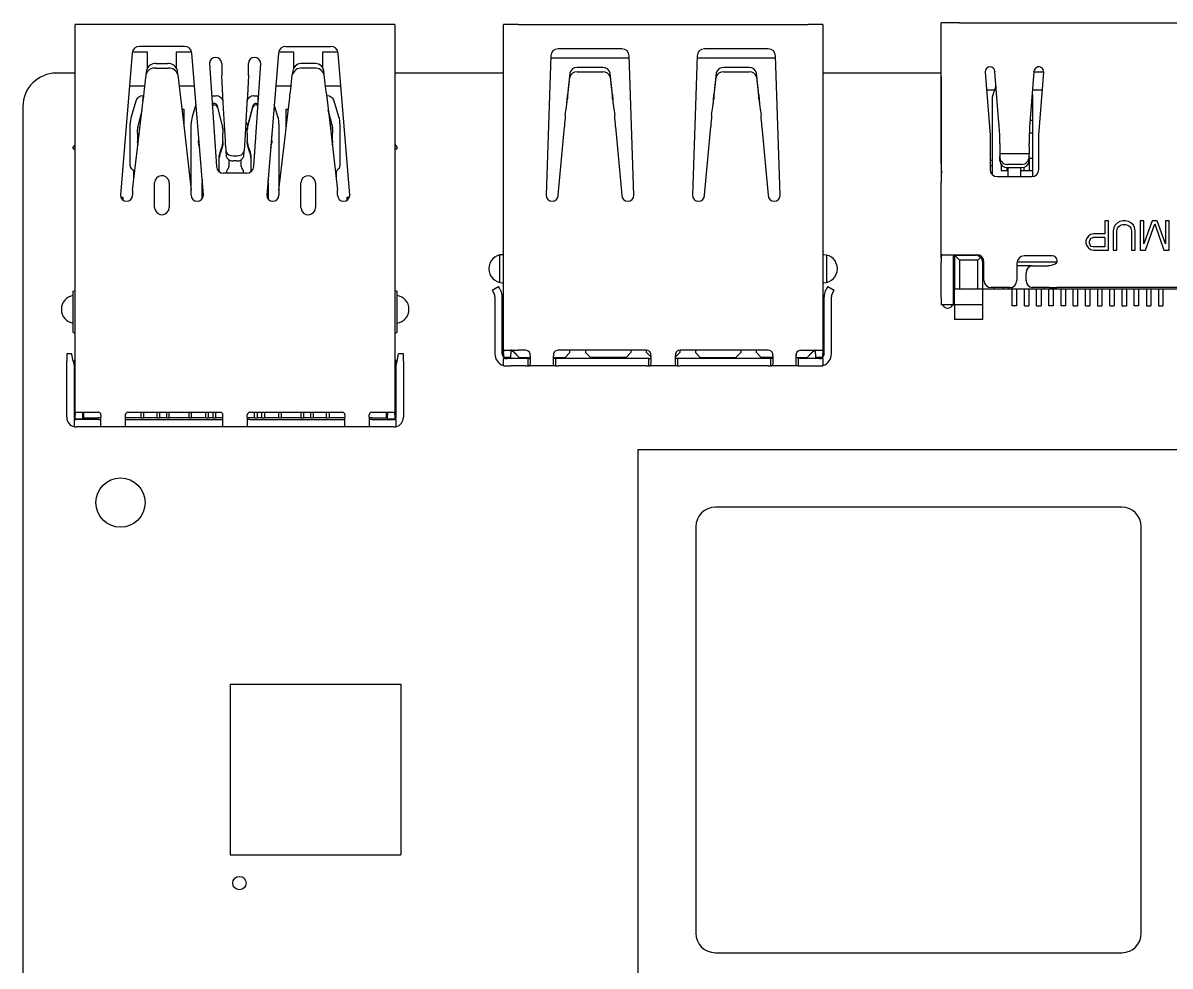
# Model space of a CAD drawing. Header units: millimetres. Extents: x 2 to 1109, y 2 to 430.
# Drawn here: x 238.48 to 285.51, y 327.46 to 366.11 of the extents above; entities that cross this region are included whole.
import ezdxf

# ---------------------------------------------------------------- set-up
doc = ezdxf.new("R2010")
doc.units = ezdxf.units.MM
doc.header["$LTSCALE"] = 0.5
doc.layers.add('几何体', color=7, linetype='Continuous')

msp = doc.modelspace()

# ---------------------------------------------------------------- linework, layer by layer
at = {"layer": '几何体'}
for p, q in [((240.631, 350.053), (240.631, 366.053)), ((241.131, 366.053), (240.631, 366.053)), ((253.231, 366.053), (241.131, 366.053)), ((253.731, 366.053), (253.231, 366.053)), ((253.731, 366.053), (253.731, 350.053)), ((258.18, 352.553), (258.18, 366.053)), ((258.78, 366.053), (258.18, 366.053)), ((258.78, 366.053), (270.68, 366.053)), ((271.28, 366.053), (270.68, 366.053)), ((271.28, 366.053), (271.28, 352.553)), ((276.13, 363.913), (276.13, 366.113)), ((276.88, 366.113), (276.13, 366.113)), ((276.88, 366.113), (290.38, 366.113)), ((245.105, 365.153), (243.258, 365.153)), ((249.258, 365.153), (251.105, 365.153)), ((263.04, 365.053), (260.42, 365.053)), ((269.04, 365.053), (266.42, 365.053)), ((242.959, 364.877), (242.481, 359.053)), ((242.966, 364.923), (243.581, 364.923)), ((243.581, 364.923), (243.581, 364.256)), ((244.781, 364.923), (245.397, 364.923)), ((244.781, 364.262), (244.781, 364.923)), ((245.881, 359.053), (245.404, 364.877)), ((248.959, 364.877), (248.481, 359.053)), ((248.966, 364.923), (249.581, 364.923)), ((249.581, 364.923), (249.581, 364.262)), ((250.781, 364.923), (251.397, 364.923)), ((250.781, 364.265), (250.781, 364.923)), ((251.881, 359.053), (251.404, 364.877)), ((260.12, 364.763), (259.93, 359.053)), ((260.118, 364.687), (263.342, 364.687)), ((263.53, 359.053), (263.34, 364.763)), ((266.12, 364.763), (265.93, 359.053)), ((266.118, 364.687), (269.342, 364.687)), ((269.53, 359.053), (269.34, 364.763)), ((240.631, 364.058), (239.855, 364.058)), ((243.549, 364.171), (243.527, 363.981)), ((243.926, 364.263), (244.436, 364.263)), ((243.948, 364.453), (244.414, 364.453)), ((244.836, 363.981), (244.814, 364.171)), ((246.131, 364.453), (246.413, 360.233)), ((246.631, 364.453), (246.631, 363.953)), ((247.731, 363.953), (247.731, 364.453)), ((247.95, 360.233), (248.231, 364.453)), ((249.549, 364.171), (249.527, 363.981)), ((250.436, 364.263), (249.926, 364.263)), ((250.414, 364.453), (249.948, 364.453)), ((250.836, 363.981), (250.814, 364.171)), ((258.18, 364.058), (253.731, 364.058)), ((260.905, 364.058), (260.808, 363.168)), ((262.256, 364.283), (261.204, 364.283)), ((261.204, 364.113), (262.256, 364.113)), ((262.652, 363.168), (262.554, 364.058)), ((266.905, 364.058), (266.808, 363.168)), ((268.256, 364.283), (267.204, 364.283)), ((267.204, 364.113), (268.256, 364.113)), ((268.652, 363.168), (268.554, 364.058)), ((276.13, 364.058), (271.28, 364.058)), ((277.931, 364.098), (278.13, 361.513)), ((278.33, 364.127), (278.331, 364.113)), ((278.493, 362.013), (278.331, 364.113)), ((279.93, 364.113), (279.768, 362.013)), ((279.93, 364.113), (279.931, 364.128)), ((279.935, 364.113), (280.328, 364.113)), ((280.13, 361.513), (280.33, 364.098)), ((243.474, 363.523), (242.848, 363.523)), ((243.527, 363.981), (243.446, 363.279)), ((244.836, 363.981), (244.917, 363.279)), ((245.515, 363.523), (244.889, 363.523)), ((246.679, 363.123), (246.631, 363.953)), ((247.731, 363.953), (247.684, 363.123)), ((249.474, 363.523), (248.848, 363.523)), ((249.446, 363.279), (249.527, 363.981)), ((250.917, 363.279), (250.836, 363.981)), ((251.515, 363.523), (250.889, 363.523)), ((260.808, 362.998), (260.905, 363.888)), ((262.554, 363.888), (262.652, 362.998)), ((266.808, 362.998), (266.905, 363.888)), ((268.554, 363.888), (268.652, 362.998)), ((276.13, 361.788), (276.13, 363.913)), ((276.13, 363.913), (276.13, 363.765)), ((276.13, 363.765), (276.13, 362.463)), ((278.239, 363.137), (278.376, 363.53)), ((243.301, 362.028), (243.42, 363.058)), ((243.404, 362.915), (243.431, 363.153)), ((243.404, 363.123), (243.428, 363.123)), ((243.431, 363.153), (243.42, 363.058)), ((244.917, 363.279), (244.931, 363.153)), ((244.931, 363.153), (244.942, 363.058)), ((244.942, 363.058), (245.061, 362.028)), ((246.22, 363.123), (246.408, 363.123)), ((246.696, 362.825), (246.679, 363.123)), ((247.684, 363.123), (247.667, 362.825)), ((247.954, 363.123), (248.143, 363.123)), ((248.131, 362.953), (248.131, 363.123)), ((249.301, 362.028), (249.42, 363.058)), ((249.42, 363.058), (249.431, 363.153)), ((249.431, 363.153), (249.446, 363.279)), ((250.917, 363.279), (250.931, 363.153)), ((250.931, 363.153), (250.942, 363.058)), ((250.935, 363.123), (250.958, 363.123)), ((250.937, 363.103), (250.959, 362.915)), ((250.942, 363.058), (251.061, 362.028)), ((260.808, 363.168), (260.808, 362.998)), ((262.652, 362.998), (262.652, 363.168)), ((266.808, 363.168), (266.808, 362.998)), ((268.652, 362.998), (268.652, 363.168)), ((277.987, 363.373), (278.321, 363.373)), ((278.23, 363.113), (278.239, 363.137)), ((278.23, 363.113), (278.23, 363.088)), ((278.23, 359.89), (278.23, 363.088)), ((279.88, 359.824), (279.88, 363.163)), ((279.93, 363.374), (280.274, 363.374)), ((238.484, 362.686), (238.484, 303.213)), ((243.117, 362.909), (242.923, 362.263)), ((245.576, 362.773), (245.423, 362.263)), ((246.309, 362.813), (246.241, 362.813)), ((246.244, 362.754), (246.309, 362.754)), ((246.671, 361.889), (246.456, 362.717)), ((246.456, 362.658), (246.671, 361.829)), ((246.783, 361.296), (246.696, 362.825)), ((247.667, 362.825), (247.579, 361.296)), ((247.906, 362.717), (247.692, 361.889)), ((247.692, 361.829), (247.906, 362.658)), ((248.053, 362.813), (248.122, 362.813)), ((248.053, 362.754), (248.118, 362.754)), ((248.939, 362.263), (248.786, 362.773)), ((251.439, 362.263), (251.245, 362.909)), ((260.717, 362.354), (260.753, 362.581)), ((260.787, 362.828), (260.787, 362.828)), ((262.673, 362.828), (262.673, 362.828)), ((262.707, 362.581), (262.743, 362.354)), ((266.717, 362.354), (266.753, 362.581)), ((266.787, 362.828), (266.787, 362.828)), ((268.673, 362.828), (268.673, 362.828)), ((268.707, 362.581), (268.743, 362.354)), ((243.361, 362.541), (243.192, 361.889)), ((243.192, 361.829), (243.348, 362.433)), ((244.998, 362.573), (245.081, 362.573)), ((245.081, 362.573), (245.081, 361.858)), ((249.281, 362.573), (249.364, 362.573)), ((249.281, 361.858), (249.281, 362.573)), ((251.171, 361.889), (251.002, 362.541)), ((251.014, 362.433), (251.171, 361.829)), ((276.13, 362.463), (276.13, 359.862)), ((279.88, 362.113), (279.775, 362.113)), ((242.881, 360.253), (242.881, 361.976)), ((243.181, 361.807), (243.181, 361.747)), ((243.181, 361.601), (243.181, 361.747)), ((245.381, 359.253), (245.381, 361.976)), ((246.681, 361.807), (246.681, 361.747)), ((246.681, 361.747), (246.681, 361.601)), ((247.618, 361.972), (247.705, 361.94)), ((247.718, 361.989), (247.621, 362.024)), ((247.681, 361.747), (247.681, 361.807)), ((247.681, 361.601), (247.681, 361.747)), ((248.981, 361.976), (248.981, 359.253)), ((251.181, 361.747), (251.181, 361.807)), ((251.181, 361.747), (251.181, 361.601)), ((251.481, 361.976), (251.481, 360.253)), ((260.43, 359.053), (260.682, 361.86)), ((262.778, 361.86), (263.03, 359.053)), ((266.43, 359.053), (266.682, 361.86)), ((268.778, 361.86), (269.03, 359.053)), ((278.493, 362.013), (278.493, 362.013)), ((278.499, 361.931), (278.499, 361.93)), ((278.53, 361.529), (278.518, 361.686)), ((279.743, 361.686), (279.73, 361.529)), ((279.768, 362.013), (279.768, 362.013)), ((242.981, 359.253), (243.247, 361.553)), ((243.181, 361.601), (243.181, 361.275)), ((243.181, 361.275), (243.181, 361.246)), ((243.181, 361.197), (243.181, 361.246)), ((245.116, 361.553), (245.381, 359.253)), ((245.681, 361.493), (245.681, 361.275)), ((245.681, 361.246), (245.681, 361.275)), ((245.681, 361.197), (245.681, 361.246)), ((246.681, 361.275), (246.681, 361.601)), ((246.681, 361.275), (246.681, 361.246)), ((246.681, 361.197), (246.681, 361.246)), ((246.794, 361.108), (246.783, 361.296)), ((247.579, 361.296), (247.569, 361.108)), ((247.681, 361.601), (247.681, 361.275)), ((247.681, 361.246), (247.681, 361.275)), ((247.681, 361.246), (247.681, 361.197)), ((248.681, 361.275), (248.681, 361.493)), ((248.681, 361.275), (248.681, 361.246)), ((248.681, 361.246), (248.681, 361.197)), ((248.981, 359.253), (249.247, 361.553)), ((251.116, 361.553), (251.381, 359.253)), ((251.181, 361.275), (251.181, 361.601)), ((251.181, 361.275), (251.181, 361.246)), ((251.181, 361.246), (251.181, 361.197)), ((278.13, 361.513), (278.13, 360.113)), ((278.53, 361.168), (278.53, 361.529)), ((278.53, 361.168), (278.53, 361.032)), ((279.73, 361.529), (279.73, 361.168)), ((279.73, 361.032), (279.73, 361.168)), ((279.737, 361.613), (279.88, 361.613)), ((280.13, 360.113), (280.13, 361.513)), ((240.531, 360.983), (240.631, 360.919)), ((245.715, 361.086), (245.702, 361.121)), ((245.702, 361.062), (245.722, 360.995)), ((246.66, 361.121), (246.552, 360.808)), ((246.552, 360.71), (246.581, 360.794)), ((246.66, 361.062), (246.581, 360.794)), ((246.794, 361.108), (246.807, 360.872)), ((246.807, 360.872), (246.82, 360.659)), ((247.543, 360.659), (247.555, 360.872)), ((247.569, 361.108), (247.555, 360.872)), ((247.81, 360.808), (247.702, 361.121)), ((247.781, 360.794), (247.702, 361.062)), ((247.781, 360.794), (247.81, 360.71)), ((248.64, 360.995), (248.66, 361.062)), ((248.66, 361.121), (248.648, 361.086)), ((253.731, 360.919), (253.831, 360.983)), ((278.53, 361.032), (278.53, 360.758)), ((278.53, 360.758), (278.53, 360.646)), ((278.53, 360.758), (279.73, 360.758)), ((279.73, 361.032), (279.73, 360.758)), ((279.73, 360.646), (279.73, 360.758)), ((246.531, 360.063), (246.531, 360.683)), ((246.931, 360.503), (246.931, 360.235)), ((247.107, 360.669), (247.255, 360.669)), ((247.243, 360.456), (247.12, 360.456)), ((247.431, 360.235), (247.431, 360.503)), ((247.831, 360.683), (247.831, 360.063)), ((278.23, 360.473), (278.13, 360.473)), ((278.13, 360.273), (278.23, 360.273)), ((278.53, 360.462), (278.53, 360.646)), ((278.58, 360.311), (278.58, 360.063)), ((279.43, 360.311), (278.83, 360.311)), ((279.73, 360.646), (279.73, 360.462)), ((279.88, 360.563), (279.73, 360.563)), ((279.75, 360.063), (279.75, 360.563)), ((242.948, 360.128), (242.964, 360.117)), ((243.031, 359.686), (243.031, 359.992)), ((246.531, 360.013), (246.531, 360.063)), ((247.651, 359.953), (246.712, 359.953)), ((246.831, 360.011), (246.831, 359.953)), ((246.875, 360.117), (246.887, 360.129)), ((247.475, 360.129), (247.487, 360.117)), ((247.531, 359.953), (247.531, 360.011)), ((247.831, 360.063), (247.831, 360.013)), ((251.331, 359.992), (251.331, 359.686)), ((251.398, 360.117), (251.414, 360.128)), ((276.144, 359.862), (276.13, 359.862)), ((276.13, 359.862), (276.13, 359.763)), ((276.13, 359.763), (276.146, 359.763)), ((276.13, 359.763), (276.13, 359.57)), ((276.142, 360.049), (276.136, 359.964)), ((278.43, 359.813), (278.53, 359.813)), ((278.53, 359.813), (279.73, 359.813)), ((278.58, 360.063), (278.88, 360.063)), ((278.815, 360.189), (278.815, 360.063)), ((278.83, 360.188), (279.43, 360.188)), ((278.88, 359.813), (278.88, 360.188)), ((279.38, 360.188), (279.38, 359.813)), ((279.38, 360.063), (279.88, 360.063)), ((279.51, 360.198), (279.51, 360.063)), ((279.73, 359.813), (279.83, 359.813)), ((243.881, 358.553), (243.881, 359.553)), ((244.481, 359.553), (244.481, 358.553)), ((245.831, 359.663), (245.831, 359.573)), ((245.831, 358.903), (245.831, 359.573)), ((248.531, 359.573), (248.531, 359.663)), ((248.531, 359.573), (248.531, 358.903)), ((249.881, 358.553), (249.881, 359.553)), ((250.481, 359.553), (250.481, 358.553)), ((276.13, 356.479), (276.13, 359.57)), ((242.494, 358.973), (242.581, 358.973)), ((242.581, 358.973), (242.581, 358.853)), ((242.981, 359.253), (242.981, 359.053)), ((245.381, 359.053), (245.381, 359.253)), ((248.981, 359.253), (248.981, 359.053)), ((251.381, 359.053), (251.381, 359.253)), ((251.781, 358.973), (251.868, 358.973)), ((251.781, 358.853), (251.781, 358.973)), ((282.98, 358.003), (282.83, 358.003)), ((282.83, 358.003), (282.83, 357.467)), ((282.98, 356.803), (282.98, 358.003)), ((283.355, 357.927), (283.255, 357.825)), ((283.455, 357.978), (283.355, 357.927)), ((283.58, 358.003), (283.455, 357.978)), ((283.68, 358.003), (283.58, 358.003)), ((283.805, 357.978), (283.68, 358.003)), ((283.905, 357.927), (283.805, 357.978)), ((284.005, 357.825), (283.905, 357.927)), ((284.43, 358.003), (284.28, 358.003)), ((284.28, 358.003), (284.28, 356.803)), ((284.43, 357.059), (284.43, 358.003)), ((284.78, 358.003), (284.43, 357.059)), ((284.505, 356.803), (284.88, 357.876)), ((284.98, 358.003), (284.78, 358.003)), ((284.88, 357.876), (285.255, 356.803)), ((285.33, 357.059), (284.98, 358.003)), ((285.48, 358.003), (285.33, 358.003)), ((285.33, 358.003), (285.33, 357.059)), ((285.48, 356.803), (285.48, 358.003)), ((282.255, 357.442), (282.155, 357.365)), ((282.38, 357.467), (282.255, 357.442)), ((282.83, 357.467), (282.38, 357.467)), ((283.205, 357.723), (283.18, 357.595)), ((283.18, 357.595), (283.18, 356.803)), ((283.255, 357.825), (283.205, 357.723)), ((283.33, 357.595), (283.355, 357.697)), ((283.33, 356.803), (283.33, 357.595)), ((283.355, 357.697), (283.405, 357.774)), ((283.405, 357.774), (283.48, 357.825)), ((283.48, 357.825), (283.58, 357.85)), ((283.58, 357.85), (283.68, 357.85)), ((283.68, 357.85), (283.78, 357.825)), ((283.78, 357.825), (283.855, 357.774)), ((283.855, 357.774), (283.905, 357.697)), ((283.905, 357.697), (283.93, 357.595)), ((283.93, 357.595), (283.93, 356.803)), ((284.055, 357.723), (284.005, 357.825)), ((284.08, 357.595), (284.055, 357.723)), ((284.08, 356.803), (284.08, 357.595)), ((282.08, 357.263), (282.055, 357.186)), ((282.055, 357.186), (282.055, 357.084)), ((282.055, 357.084), (282.08, 357.008)), ((282.155, 357.365), (282.08, 357.263)), ((282.08, 357.008), (282.155, 356.906)), ((282.205, 357.161), (282.23, 357.237)), ((282.205, 357.084), (282.205, 357.161)), ((282.23, 357.008), (282.205, 357.084)), ((282.23, 357.237), (282.28, 357.289)), ((282.28, 356.957), (282.23, 357.008)), ((282.28, 357.289), (282.355, 357.314)), ((282.355, 356.931), (282.28, 356.957)), ((282.83, 357.314), (282.355, 357.314)), ((282.83, 357.314), (282.83, 356.931)), ((258.037, 355.478), (258.037, 356.603)), ((271.423, 356.601), (271.423, 355.479)), ((276.13, 356.479), (276.13, 356.313)), ((276.173, 356.613), (276.88, 356.613)), ((276.63, 356.313), (276.63, 356.479)), ((276.68, 356.593), (276.88, 356.393)), ((276.68, 356.593), (277.53, 356.593)), ((276.68, 356.593), (276.68, 355.213)), ((276.88, 356.613), (277.38, 356.613)), ((277.08, 356.593), (277.08, 356.613)), ((277.38, 356.613), (277.58, 356.613)), ((277.743, 356.506), (277.63, 356.393)), ((280.68, 356.563), (279.53, 356.563)), ((282.155, 356.906), (282.255, 356.829)), ((282.255, 356.829), (282.38, 356.803)), ((282.83, 356.931), (282.355, 356.931)), ((282.38, 356.803), (282.98, 356.803)), ((283.18, 356.803), (283.33, 356.803)), ((283.93, 356.803), (284.08, 356.803)), ((284.28, 356.803), (284.505, 356.803)), ((285.255, 356.803), (285.48, 356.803)), ((276.13, 354.863), (276.13, 356.313)), ((276.63, 354.863), (276.63, 356.313)), ((277.63, 356.393), (276.88, 356.393)), ((276.88, 356.393), (276.88, 355.213)), ((277.63, 355.213), (277.63, 356.393)), ((277.83, 355.213), (277.83, 356.293)), ((277.88, 355.563), (277.88, 356.313)), ((279.23, 356.263), (279.23, 355.563)), ((279.873, 356.163), (279.23, 356.163)), ((280.874, 356.313), (279.235, 356.313)), ((279.873, 356.163), (280.523, 356.163)), ((279.613, 355.563), (279.613, 355.863)), ((240.541, 355.125), (240.546, 355.126)), ((240.546, 353.419), (240.546, 355.126)), ((253.816, 355.126), (253.816, 353.419)), ((253.816, 355.126), (253.821, 355.125)), ((257.72, 355.162), (257.98, 355.312)), ((257.72, 355.162), (257.79, 355.042)), ((258.05, 355.192), (257.98, 355.312)), ((271.48, 355.312), (271.41, 355.192)), ((271.48, 355.312), (271.74, 355.162)), ((271.67, 355.042), (271.74, 355.162)), ((276.68, 355.213), (276.88, 355.213)), ((276.68, 354.563), (276.68, 355.213)), ((276.88, 355.213), (277.63, 355.213)), ((277.63, 355.213), (277.83, 355.213)), ((277.83, 355.213), (278.28, 355.213)), ((277.83, 354.563), (277.83, 355.213)), ((278.93, 355.263), (278.18, 355.263)), ((278.28, 355.263), (278.28, 355.213)), ((278.28, 355.213), (278.68, 355.213)), ((278.68, 355.213), (278.68, 355.263)), ((278.68, 355.213), (278.88, 355.213)), ((278.88, 355.263), (278.88, 355.213)), ((278.88, 355.213), (279.03, 355.213)), ((279.03, 355.213), (279.03, 355.281)), ((279.03, 355.213), (280.35, 355.213)), ((279.04, 354.513), (279.04, 355.213)), ((279.22, 355.213), (279.22, 354.513)), ((279.54, 354.513), (279.54, 355.213)), ((279.72, 355.213), (279.72, 354.513)), ((280.566, 355.263), (279.873, 355.263)), ((280.04, 354.513), (280.04, 355.213)), ((280.22, 355.213), (280.22, 354.513)), ((280.35, 355.213), (280.35, 355.263)), ((280.35, 355.213), (280.786, 355.213)), ((280.54, 354.513), (280.54, 355.213)), ((280.566, 355.263), (280.866, 355.263)), ((280.72, 355.213), (280.72, 354.513)), ((280.786, 355.213), (281.218, 355.213)), ((286.395, 355.263), (280.866, 355.263)), ((281.04, 354.513), (281.04, 355.213)), ((281.218, 355.213), (286.042, 355.213)), ((281.22, 355.213), (281.22, 354.513)), ((281.54, 354.513), (281.54, 355.213)), ((281.72, 355.213), (281.72, 354.513)), ((282.04, 354.513), (282.04, 355.213)), ((282.22, 355.213), (282.22, 354.513)), ((282.54, 355.213), (282.54, 354.513)), ((282.72, 355.213), (282.72, 354.513)), ((283.04, 354.513), (283.04, 355.213)), ((283.22, 355.213), (283.22, 354.513)), ((283.54, 355.213), (283.54, 354.513)), ((283.72, 355.213), (283.72, 354.513)), ((284.04, 354.513), (284.04, 355.213)), ((284.22, 355.213), (284.22, 354.513)), ((284.54, 355.213), (284.54, 354.513)), ((284.72, 355.213), (284.72, 354.513)), ((285.04, 355.213), (285.04, 354.513)), ((285.22, 355.213), (285.22, 354.513)), ((257.83, 354.892), (257.83, 352.553)), ((258.13, 352.553), (258.13, 354.892)), ((271.33, 352.553), (271.33, 354.892)), ((271.63, 352.553), (271.63, 354.892)), ((276.13, 354.863), (276.13, 354.563)), ((276.63, 354.563), (276.63, 354.863)), ((276.63, 354.563), (276.13, 354.563)), ((276.63, 354.563), (276.68, 354.563)), ((277.83, 354.563), (276.68, 354.563)), ((276.68, 354.563), (276.68, 353.963)), ((277.83, 353.963), (277.83, 354.563)), ((279.22, 354.513), (279.04, 354.513)), ((279.54, 354.513), (279.72, 354.513)), ((280.04, 354.513), (280.22, 354.513)), ((280.72, 354.513), (280.54, 354.513)), ((281.22, 354.513), (281.04, 354.513)), ((281.54, 354.513), (281.72, 354.513)), ((282.04, 354.513), (282.22, 354.513)), ((282.54, 354.513), (282.72, 354.513)), ((283.04, 354.513), (283.22, 354.513)), ((283.54, 354.513), (283.72, 354.513)), ((284.22, 354.513), (284.04, 354.513)), ((284.54, 354.513), (284.72, 354.513)), ((285.04, 354.513), (285.22, 354.513)), ((258.13, 354.003), (258.18, 354.003)), ((271.28, 354.003), (271.33, 354.003)), ((277.83, 353.963), (276.68, 353.963)), ((240.541, 353.42), (240.546, 353.419)), ((253.821, 353.42), (253.816, 353.419)), ((258.18, 353.02), (258.13, 353.103)), ((258.199, 352.703), (258.356, 352.703)), ((258.356, 352.703), (258.78, 352.703)), ((258.83, 352.403), (258.53, 352.703)), ((258.53, 352.703), (258.63, 352.603)), ((259.08, 352.703), (258.78, 352.703)), ((264.03, 352.703), (260.43, 352.703)), ((260.91, 352.603), (260.91, 352.703)), ((261.55, 352.703), (261.55, 352.603)), ((263.41, 352.703), (263.41, 352.603)), ((264.05, 352.603), (264.05, 352.702)), ((265.41, 352.702), (265.41, 352.603)), ((269.03, 352.703), (265.43, 352.703)), ((266.05, 352.703), (266.05, 352.603)), ((267.91, 352.703), (267.91, 352.603)), ((268.55, 352.603), (268.55, 352.703)), ((270.38, 352.703), (270.68, 352.703)), ((270.93, 352.703), (270.63, 352.403)), ((270.68, 352.703), (271.104, 352.703)), ((270.83, 352.603), (270.93, 352.703)), ((271.104, 352.703), (271.261, 352.703)), ((271.33, 353.103), (271.28, 353.02)), ((240.281, 352.553), (240.281, 352.253)), ((240.481, 352.553), (240.281, 352.553)), ((240.281, 349.953), (240.281, 352.253)), ((240.541, 352.253), (240.581, 352.053)), ((240.631, 352.273), (240.581, 352.273)), ((240.581, 352.273), (240.581, 351.773)), ((253.781, 352.273), (253.731, 352.273)), ((253.781, 351.773), (253.781, 352.273)), ((253.781, 352.053), (253.821, 352.253)), ((253.821, 352.253), (253.881, 352.553)), ((254.081, 352.553), (253.881, 352.553)), ((254.081, 352.253), (254.081, 352.553)), ((254.081, 352.253), (254.081, 349.953)), ((258.18, 352.553), (258.18, 352.403)), ((258.48, 352.403), (258.18, 352.403)), ((258.18, 352.053), (258.18, 352.353)), ((258.48, 352.353), (258.18, 352.353)), ((258.48, 352.403), (258.48, 352.553)), ((259.08, 352.353), (258.48, 352.353)), ((258.83, 352.403), (258.63, 352.603)), ((259.194, 352.353), (259.08, 352.353)), ((259.13, 352.403), (259.28, 352.403)), ((259.194, 352.053), (259.194, 352.353)), ((259.28, 352.31), (259.28, 352.128)), ((260.23, 352.403), (260.71, 352.403)), ((260.316, 352.353), (260.316, 352.053)), ((260.43, 352.353), (260.316, 352.353)), ((264.03, 352.353), (260.43, 352.353)), ((260.91, 352.603), (260.71, 352.403)), ((261.75, 352.403), (261.55, 352.603)), ((263.21, 352.403), (261.75, 352.403)), ((263.41, 352.603), (263.21, 352.403)), ((264.144, 352.353), (264.03, 352.353)), ((264.23, 352.423), (264.05, 352.603)), ((264.144, 352.053), (264.144, 352.353)), ((264.23, 352.468), (264.23, 352.128)), ((265.41, 352.603), (265.23, 352.423)), ((265.316, 352.353), (265.316, 352.053)), ((265.43, 352.353), (265.316, 352.353)), ((269.03, 352.353), (265.43, 352.353)), ((266.25, 352.403), (266.05, 352.603)), ((266.25, 352.403), (267.71, 352.403)), ((267.91, 352.603), (267.71, 352.403)), ((268.75, 352.403), (268.55, 352.603)), ((269.23, 352.403), (268.75, 352.403)), ((269.144, 352.353), (269.03, 352.353)), ((269.144, 352.053), (269.144, 352.353)), ((269.23, 352.468), (269.23, 352.128)), ((270.18, 352.468), (270.18, 352.519)), ((270.18, 352.31), (270.18, 352.468)), ((270.18, 352.403), (270.33, 352.403)), ((270.18, 352.128), (270.18, 352.31)), ((270.266, 352.353), (270.266, 352.053)), ((270.38, 352.353), (270.266, 352.353)), ((270.98, 352.353), (270.38, 352.353)), ((270.83, 352.603), (270.63, 352.403)), ((270.98, 352.553), (270.98, 352.403)), ((271.28, 352.403), (270.98, 352.403)), ((271.28, 352.353), (270.98, 352.353)), ((271.28, 352.403), (271.28, 352.553)), ((271.28, 352.353), (271.28, 352.053)), ((240.581, 351.773), (240.581, 349.923)), ((253.781, 349.923), (253.781, 351.773)), ((258.18, 352.053), (258.48, 352.053)), ((259.08, 352.053), (258.48, 352.053)), ((259.08, 352.053), (259.194, 352.053)), ((260.316, 352.053), (259.194, 352.053)), ((260.316, 352.053), (260.43, 352.053)), ((264.03, 352.053), (260.43, 352.053)), ((264.03, 352.053), (264.144, 352.053)), ((265.316, 352.053), (264.144, 352.053)), ((265.316, 352.053), (265.43, 352.053)), ((269.03, 352.053), (265.43, 352.053)), ((269.03, 352.053), (269.144, 352.053)), ((270.266, 352.053), (269.144, 352.053)), ((270.266, 352.053), (270.38, 352.053)), ((270.38, 352.053), (270.98, 352.053)), ((270.98, 352.053), (271.28, 352.053)), ((240.581, 349.923), (240.631, 349.923)), ((240.631, 349.873), (240.631, 350.053)), ((240.641, 350.153), (241.131, 350.153)), ((240.931, 350.053), (240.931, 349.873)), ((240.931, 349.923), (240.981, 349.923)), ((240.981, 349.923), (240.981, 350.153)), ((240.981, 349.923), (241.581, 349.923)), ((241.131, 350.153), (241.581, 350.153)), ((241.681, 349.923), (241.581, 349.923)), ((241.681, 350.053), (241.681, 349.953)), ((241.681, 349.923), (241.681, 349.953)), ((242.681, 350.053), (242.681, 349.953)), ((243.331, 349.923), (242.681, 349.923)), ((242.781, 350.153), (246.581, 350.153)), ((243.331, 349.923), (243.331, 350.153)), ((243.331, 349.923), (243.431, 349.923)), ((243.431, 350.153), (243.431, 349.923)), ((243.981, 349.923), (243.431, 349.923)), ((243.981, 349.923), (243.981, 350.153)), ((243.981, 349.923), (244.081, 349.923)), ((244.081, 350.153), (244.081, 349.923)), ((244.381, 349.923), (244.081, 349.923)), ((244.381, 349.923), (244.381, 350.153)), ((244.381, 349.923), (244.481, 349.923)), ((244.481, 349.923), (244.481, 350.153)), ((245.281, 349.923), (244.481, 349.923)), ((245.281, 350.153), (245.281, 349.923)), ((245.281, 349.923), (245.381, 349.923)), ((245.381, 350.153), (245.381, 349.923)), ((245.981, 349.923), (245.381, 349.923)), ((245.981, 349.923), (245.981, 350.153)), ((245.981, 349.923), (246.081, 349.923)), ((246.081, 350.153), (246.081, 349.923)), ((246.281, 349.923), (246.081, 349.923)), ((246.281, 349.923), (246.281, 350.153)), ((246.281, 349.923), (246.381, 349.923)), ((246.381, 350.153), (246.381, 349.923)), ((246.681, 349.923), (246.381, 349.923)), ((246.681, 349.953), (246.681, 350.053)), ((247.681, 349.953), (247.681, 350.053)), ((247.981, 349.923), (247.681, 349.923)), ((247.781, 350.153), (251.581, 350.153)), ((247.981, 349.923), (247.981, 350.153)), ((247.981, 349.923), (248.081, 349.923)), ((248.081, 350.153), (248.081, 349.923)), ((248.281, 349.923), (248.081, 349.923)), ((248.281, 349.923), (248.281, 350.153)), ((248.281, 349.923), (248.381, 349.923)), ((248.381, 350.153), (248.381, 349.923)), ((248.981, 349.923), (248.381, 349.923)), ((248.981, 349.923), (248.981, 350.153)), ((248.981, 349.923), (249.081, 349.923)), ((249.081, 349.923), (249.081, 350.153)), ((249.881, 349.923), (249.081, 349.923)), ((249.881, 350.153), (249.881, 349.923)), ((249.881, 349.923), (249.981, 349.923)), ((249.981, 350.153), (249.981, 349.923)), ((250.281, 349.923), (249.981, 349.923)), ((250.281, 349.923), (250.281, 350.153)), ((250.281, 349.923), (250.381, 349.923)), ((250.381, 350.153), (250.381, 349.923)), ((250.931, 349.923), (250.381, 349.923)), ((250.931, 349.923), (250.931, 350.153)), ((250.931, 349.923), (251.031, 349.923)), ((251.031, 350.153), (251.031, 349.923)), ((251.681, 349.923), (251.031, 349.923)), ((251.681, 350.053), (251.681, 349.953)), ((252.681, 349.953), (252.681, 350.053)), ((252.681, 349.953), (252.681, 349.923)), ((252.781, 349.923), (252.681, 349.923)), ((252.781, 350.153), (253.231, 350.153)), ((252.781, 349.923), (253.381, 349.923)), ((253.231, 350.153), (253.721, 350.153)), ((253.381, 350.153), (253.381, 349.923)), ((253.431, 349.923), (253.381, 349.923)), ((253.431, 349.873), (253.431, 350.053)), ((253.731, 350.053), (253.731, 349.873)), ((253.781, 349.923), (253.731, 349.923)), ((240.581, 349.853), (240.581, 349.553)), ((240.681, 349.853), (240.581, 349.853)), ((240.581, 349.553), (240.681, 349.553)), ((240.931, 349.873), (240.631, 349.873)), ((241.581, 349.853), (240.681, 349.853)), ((241.581, 349.553), (240.681, 349.553)), ((242.681, 349.553), (241.681, 349.553)), ((242.781, 349.853), (246.581, 349.853)), ((246.581, 349.553), (242.781, 349.553)), ((247.681, 349.553), (246.681, 349.553)), ((247.781, 349.853), (251.581, 349.853)), ((251.581, 349.553), (247.781, 349.553)), ((252.681, 349.553), (251.681, 349.553)), ((252.781, 349.853), (253.681, 349.853)), ((253.681, 349.553), (252.781, 349.553)), ((253.731, 349.873), (253.431, 349.873)), ((253.781, 349.853), (253.681, 349.853)), ((253.681, 349.553), (253.781, 349.553)), ((253.781, 349.553), (253.781, 349.853)), ((263.702, 348.633), (286.702, 348.633)), ((263.702, 325.633), (263.702, 348.633)), ((283.532, 346.263), (266.872, 346.263)), ((266.072, 345.463), (266.072, 328.803)), ((284.332, 328.803), (284.332, 345.463)), ((246.982, 339.009), (253.982, 339.009)), ((246.982, 339.009), (246.982, 332.009)), ((253.982, 339.009), (253.982, 332.009)), ((246.982, 332.009), (253.982, 332.009)), ((266.872, 328.003), (283.532, 328.003))]:
    msp.add_line(p, q, dxfattribs=at)
at = {"layer": '几何体', "flags": 128}
for points in [[(243.446, 363.279), (243.44, 363.23), (243.431, 363.153)], [(260.787, 362.828), (260.794, 362.953), (260.808, 363.168)], [(262.652, 363.168), (262.665, 362.953), (262.673, 362.828)], [(266.787, 362.828), (266.794, 362.953), (266.808, 363.168)], [(268.652, 363.168), (268.665, 362.953), (268.673, 362.828)], [(279.88, 363.363), (279.909, 363.367), (279.93, 363.374)], [(243.247, 361.553), (243.274, 361.798), (243.301, 362.028)], [(245.061, 362.028), (245.088, 361.798), (245.116, 361.553)], [(249.247, 361.553), (249.274, 361.798), (249.301, 362.028)], [(251.061, 362.028), (251.088, 361.798), (251.116, 361.553)], [(276.146, 359.763), (276.133, 360.891), (276.13, 361.788)], [(278.518, 361.686), (278.504, 361.868), (278.493, 362.013)], [(279.768, 362.013), (279.754, 361.828), (279.743, 361.686)], [(245.681, 361.197), (245.686, 361.132), (245.702, 361.062)], [(246.681, 361.197), (246.676, 361.132), (246.66, 361.062)], [(247.702, 361.062), (247.687, 361.132), (247.681, 361.197)], [(248.66, 361.062), (248.676, 361.132), (248.681, 361.197)], [(276.136, 359.964), (276.131, 359.907), (276.13, 359.862)], [(258.18, 356.741), (258.166, 356.726), (258.146, 356.719)], [(271.314, 356.719), (271.294, 356.726), (271.28, 356.741)], [(276.173, 356.613), (276.152, 356.605), (276.138, 356.579), (276.132, 356.54), (276.13, 356.479)], [(276.63, 356.479), (276.637, 356.543), (276.66, 356.583), (276.704, 356.604), (276.782, 356.613), (276.88, 356.613)], [(240.546, 355.126), (240.61, 355.144), (240.631, 355.163)], [(253.731, 355.163), (253.753, 355.144), (253.816, 355.126)], [(258.05, 355.192), (258.066, 355.162), (258.077, 355.138)], [(271.383, 355.138), (271.398, 355.169), (271.41, 355.192)], [(257.815, 354.986), (257.802, 355.018), (257.79, 355.042)], [(271.67, 355.042), (271.655, 355.012), (271.645, 354.986)], [(240.546, 353.419), (240.61, 353.401), (240.631, 353.383)], [(253.816, 353.419), (253.753, 353.401), (253.731, 353.383)], [(258.52, 352.703), (258.505, 352.7), (258.495, 352.692), (258.488, 352.678), (258.483, 352.659), (258.481, 352.636), (258.48, 352.61), (258.48, 352.553)], [(270.98, 352.553), (270.98, 352.583), (270.98, 352.612), (270.979, 352.637), (270.976, 352.66), (270.972, 352.679), (270.965, 352.692), (270.954, 352.7), (270.94, 352.703)], [(271.261, 352.703), (271.268, 352.7), (271.273, 352.692), (271.276, 352.678), (271.278, 352.659), (271.28, 352.61), (271.28, 352.553)], [(240.541, 352.253), (240.527, 352.325), (240.515, 352.384), (240.499, 352.464), (240.491, 352.503), (240.486, 352.531), (240.481, 352.553)], [(258.83, 352.403), (258.836, 352.403), (258.853, 352.403), (258.88, 352.403), (258.918, 352.403), (258.963, 352.403), (259.015, 352.403), (259.071, 352.403), (259.13, 352.403)], [(259.194, 352.353), (259.238, 352.355), (259.266, 352.362), (259.277, 352.371), (259.28, 352.383)], [(259.28, 352.468), (259.278, 352.515), (259.274, 352.553)], [(259.28, 352.468), (259.28, 352.448), (259.28, 352.427), (259.28, 352.407), (259.28, 352.387), (259.28, 352.367), (259.28, 352.347), (259.28, 352.328), (259.28, 352.31)], [(260.236, 352.553), (260.231, 352.505), (260.23, 352.468)], [(260.23, 352.128), (260.23, 352.158), (260.23, 352.193), (260.23, 352.231), (260.23, 352.274), (260.23, 352.319), (260.23, 352.367), (260.23, 352.417), (260.23, 352.468)], [(260.316, 352.353), (260.271, 352.355), (260.244, 352.362), (260.233, 352.371), (260.23, 352.383)], [(264.144, 352.353), (264.188, 352.355), (264.216, 352.362), (264.227, 352.371), (264.23, 352.383)], [(264.23, 352.468), (264.228, 352.515), (264.224, 352.553)], [(265.236, 352.553), (265.231, 352.505), (265.23, 352.468)], [(265.23, 352.128), (265.23, 352.158), (265.23, 352.193), (265.23, 352.231), (265.23, 352.274), (265.23, 352.319), (265.23, 352.367), (265.23, 352.417), (265.23, 352.468)], [(265.316, 352.353), (265.271, 352.355), (265.244, 352.362), (265.233, 352.371), (265.23, 352.383)], [(269.23, 352.383), (269.224, 352.369), (269.206, 352.358), (269.18, 352.354), (269.144, 352.353)], [(269.23, 352.468), (269.228, 352.515), (269.224, 352.553)], [(270.186, 352.553), (270.181, 352.506), (270.18, 352.468)], [(270.33, 352.403), (270.388, 352.403), (270.445, 352.403), (270.497, 352.403), (270.542, 352.403), (270.579, 352.403), (270.607, 352.403), (270.624, 352.403), (270.63, 352.403)], [(259.194, 352.053), (259.232, 352.056), (259.261, 352.071), (259.28, 352.128)], [(260.316, 352.053), (260.278, 352.056), (260.248, 352.071), (260.23, 352.128)], [(264.144, 352.053), (264.182, 352.056), (264.211, 352.071), (264.23, 352.128)], [(265.316, 352.053), (265.278, 352.056), (265.248, 352.071), (265.23, 352.128)], [(269.144, 352.053), (269.182, 352.056), (269.211, 352.071), (269.23, 352.128)], [(270.266, 352.053), (270.228, 352.056), (270.198, 352.071), (270.18, 352.128)], [(240.958, 350.153), (240.948, 350.151), (240.941, 350.146), (240.936, 350.137), (240.934, 350.124), (240.932, 350.109), (240.931, 350.092), (240.931, 350.053)], [(253.404, 350.153), (253.42, 350.146), (253.426, 350.137), (253.429, 350.125), (253.431, 350.1), (253.431, 350.08), (253.431, 350.053)]]:
    msp.add_lwpolyline(points, dxfattribs=at)
at = {"layer": '几何体'}
for centre, radius in [((242.484, 346.452), 1.01), ((247.359, 330.858), 0.275)]:
    msp.add_circle(centre, radius, dxfattribs=at)
for centre, radius, start, end in [((243.258, 364.853), 0.3, 90, 175.3141), ((245.105, 364.853), 0.3, 4.6859, 90), ((249.258, 364.853), 0.3, 90, 175.3141), ((251.105, 364.853), 0.3, 4.6859, 90), ((260.42, 364.753), 0.3, 90, 178.0909), ((263.04, 364.753), 0.3, 1.9092, 90), ((266.42, 364.753), 0.3, 90, 178.0909), ((269.04, 364.753), 0.3, 1.9092, 90), ((246.381, 364.453), 0.25, 0, 180), ((247.981, 364.453), 0.25, 0, 180), ((239.855, 362.686), 1.371, 90, 180), ((243.881, 363.903), 0.362, 82.7576, 167.6966), ((243.921, 364.067), 0.387, 86.0058, 164.4483), ((244.443, 364.069), 0.385, 15.318, 94.2279), ((244.47, 363.887), 0.378, 14.4115, 95.1344), ((249.898, 363.879), 0.385, 85.7721, 164.682), ((249.914, 364.077), 0.378, 84.8656, 165.5885), ((250.46, 364.093), 0.362, 12.3035, 97.2424), ((250.463, 363.877), 0.387, 15.5517, 93.9942), ((261.183, 364), 0.284, 85.7139, 168.2738), ((261.183, 363.83), 0.284, 85.7139, 168.2738), ((262.277, 364), 0.284, 11.7262, 94.2861), ((262.277, 363.83), 0.284, 11.7262, 94.2861), ((267.183, 364), 0.284, 85.7139, 168.2738), ((267.183, 363.83), 0.284, 85.7139, 168.2738), ((268.277, 364), 0.284, 11.7262, 94.2861), ((268.277, 363.83), 0.284, 11.7262, 94.2861), ((278.13, 364.113), 0.2, 4.0102, 180), ((278.13, 364.113), 0.2, 180, 184.4117), ((280.13, 364.113), 0.2, 355.5883, 175.9543), ((243.404, 362.823), 0.3, 90, 163.3008), ((246.408, 362.823), 0.3, 16.6992, 90), ((247.954, 362.823), 0.3, 90, 163.3008), ((250.958, 362.823), 0.3, 16.6992, 90), ((278.38, 363.088), 0.15, 160.71, 180), ((246.319, 362.668), 0.146, 19.8269, 93.8117), ((246.319, 362.608), 0.146, 19.8269, 93.8117), ((248.044, 362.668), 0.146, 86.1884, 160.1731), ((248.044, 362.608), 0.146, 86.1884, 160.1731), ((242.476, 365.238), 18.469, 351.7274, 353.0323), ((280.984, 365.238), 18.469, 186.9677, 188.2726), ((248.476, 365.238), 18.469, 351.7274, 353.0323), ((286.984, 365.238), 18.469, 186.9677, 188.2726), ((243.881, 361.976), 1, 163.3008, 180), ((246.381, 361.976), 1, 163.3008, 180), ((247.981, 361.976), 1, 0, 16.6992), ((250.481, 361.976), 1, 0, 16.6992), ((275.706, 361.062), 15.045, 175.0763, 176.9621), ((250.309, 361.24), 12.484, 2.8445, 5.1171), ((281.706, 361.062), 15.045, 175.0763, 176.9621), ((256.309, 361.24), 12.484, 2.8445, 5.1171), ((243.508, 361.807), 0.327, 165.4267, 179.9672), ((243.508, 361.747), 0.327, 165.4267, 179.9672), ((246.355, 361.807), 0.327, 0.0328, 14.5733), ((246.355, 361.747), 0.327, 0.0328, 14.5733), ((248.008, 361.807), 0.327, 165.4267, 179.9672), ((248.008, 361.747), 0.327, 165.4267, 179.9672), ((250.855, 361.807), 0.327, 0.0328, 14.5733), ((250.855, 361.747), 0.327, 0.0328, 14.5733), ((243.565, 361.247), 0.383, 180.042, 197.1437), ((246.065, 361.247), 0.384, 180.0498, 199.0736), ((246.297, 361.247), 0.384, 340.9264, 359.9502), ((248.065, 361.247), 0.384, 180.0498, 199.0736), ((248.297, 361.247), 0.384, 340.9264, 359.9502), ((250.798, 361.247), 0.383, 342.8563, 359.958), ((229.887, 367.836), 12.66, 327.222, 328.0677), ((246.915, 360.683), 0.384, 160.9264, 179.9502), ((246.915, 360.584), 0.384, 160.9264, 179.9502), ((247.071, 360.938), 0.272, 194.1035, 277.6458), ((247.288, 360.942), 0.276, 263.0474, 345.2033), ((247.447, 360.683), 0.384, 0.0498, 19.0736), ((247.447, 360.584), 0.384, 0.0498, 19.0736), ((265.479, 368.472), 13.848, 211.9686, 212.7417), ((243.031, 360.253), 0.15, 180, 236.3099), ((246.712, 360.253), 0.3, 183.8141, 270), ((247.086, 360.73), 0.276, 194.7967, 276.9526), ((246.781, 360.235), 0.15, 315, 0), ((247.276, 360.73), 0.276, 263.0474, 345.2033), ((247.581, 360.235), 0.15, 180, 225), ((247.651, 360.253), 0.3, 270, 356.1859), ((251.331, 360.253), 0.15, 303.6901, 0), ((278.843, 360.624), 0.314, 176.021, 267.6495), ((278.818, 360.476), 0.288, 182.745, 272.5042), ((279.416, 360.625), 0.315, 272.534, 3.7956), ((279.443, 360.476), 0.288, 267.4958, 357.255), ((242.881, 359.992), 0.15, 0, 56.3099), ((244.181, 359.553), 0.3, 10.7281, 180), ((246.981, 360.011), 0.15, 135, 180), ((247.381, 360.011), 0.15, 0, 45), ((250.181, 359.553), 0.3, 7.552, 180), ((251.481, 359.992), 0.15, 123.6901, 180), ((272.921, 359.918), 3.228, 353.8016, 357.2497), ((278.43, 360.113), 0.3, 180, 270), ((279.83, 360.113), 0.3, 270, 0), ((244.181, 359.553), 0.3, 0, 10.7281), ((250.181, 359.553), 0.3, 0, 7.552), ((242.731, 359.053), 0.25, 180, 0), ((245.631, 359.053), 0.25, 180, 0), ((248.731, 359.053), 0.25, 180, 0), ((251.631, 359.053), 0.25, 180, 0), ((260.18, 359.053), 0.25, 180, 0), ((263.28, 359.053), 0.25, 180, 0), ((266.18, 359.053), 0.25, 180, 0), ((269.28, 359.053), 0.25, 180, 0), ((244.181, 358.553), 0.3, 180, 190.7281), ((244.181, 358.553), 0.3, 190.7281, 0), ((250.181, 358.553), 0.3, 180, 187.552), ((250.181, 358.553), 0.3, 187.552, 0), ((258.156, 356.04), 0.575, 90.8003, 269.1997), ((271.296, 356.04), 0.575, 0, 88.436), ((277.53, 356.293), 0.3, 45, 90), ((277.58, 356.313), 0.3, 0, 90), ((277.531, 356.294), 0.299, 359.9511, 45.0489), ((279.53, 356.263), 0.3, 90, 180), ((280.68, 356.363), 0.2, 0, 90), ((271.296, 356.04), 0.575, 271.564, 0), ((279.895, 355.882), 0.282, 94.402, 183.8113), ((280.523, 356.315), 0.151, 270.0345, 286.6532), ((280.53, 356.698), 0.529, 273.9348, 309.459), ((280.68, 356.363), 0.2, 338.197, 0), ((278.18, 355.563), 0.3, 180, 270), ((278.93, 355.563), 0.3, 270, 0), ((279.895, 355.545), 0.282, 176.1887, 265.5981), ((257.53, 354.892), 0.6, 0, 24.187), ((271.93, 354.892), 0.6, 155.813, 180), ((240.634, 354.378), 0.575, 99.2449, 260.7551), ((253.734, 354.378), 0.575, 0, 81.2582), ((257.53, 354.892), 0.3, 0, 18.313), ((271.93, 354.892), 0.3, 161.687, 180), ((253.734, 354.378), 0.575, 278.7418, 0), ((276.391, 354.648), 0.225, 202.0654, 337.9346), ((258.428, 352.597), 0.252, 155.3312, 190.191), ((259.08, 352.503), 0.2, 14.4778, 90), ((260.43, 352.503), 0.2, 90, 165.5216), ((264.03, 352.503), 0.2, 14.4778, 90), ((265.43, 352.503), 0.2, 90, 165.5216), ((269.03, 352.503), 0.2, 14.4778, 90), ((270.38, 352.503), 0.2, 90, 165.3351), ((258.33, 352.553), 0.5, 180, 252.5424), ((258.33, 352.553), 0.2, 180, 221.4096), ((258.33, 352.553), 0.2, 228.5904, 270), ((271.13, 352.553), 0.2, 270, 311.4096), ((271.13, 352.553), 0.2, 318.5904, 0), ((271.13, 352.553), 0.5, 287.4576, 0), ((240.681, 349.953), 0.4, 180, 255.5225), ((240.681, 349.953), 0.1, 197.4576, 270), ((240.836, 350.082), 0.207, 160.2086, 188.2544), ((241.581, 350.053), 0.1, 0, 90), ((-110.104, 349.965), 351.785, 359.93285, 359.998), ((242.781, 350.053), 0.1, 90, 180), ((594.466, 349.965), 351.785, 180.00201, 180.06716), ((246.581, 350.053), 0.1, 0, 90), ((-146.381, 349.965), 393.063, 359.9399, 359.99821), ((247.781, 350.053), 0.1, 90, 180), ((599.466, 349.965), 351.785, 180.00201, 180.06716), ((251.581, 350.053), 0.1, 0, 90), ((-141.381, 349.965), 393.063, 359.9399, 359.99821), ((252.781, 350.053), 0.1, 90, 180), ((604.466, 349.965), 351.785, 180.00201, 180.06716), ((253.681, 349.953), 0.1, 270, 342.5424), ((253.526, 350.082), 0.207, 351.7248, 19.8122), ((253.681, 349.953), 0.4, 284.4775, 0), ((241.569, 301.566), 48.286, 89.8674, 89.9858), ((241.569, 337.481), 12.072, 89.4696, 89.943), ((242.793, 301.566), 48.286, 90.0143, 90.1326), ((242.793, 337.481), 12.072, 90.057, 90.5304), ((246.569, 301.566), 48.286, 89.8674, 89.9858), ((246.569, 337.477), 12.076, 89.4696, 89.9429), ((247.793, 301.552), 48.301, 90.0143, 90.1326), ((247.793, 337.481), 12.072, 90.057, 90.5304), ((251.569, 301.566), 48.286, 89.8674, 89.9858), ((251.569, 337.477), 12.076, 89.4696, 89.9429), ((252.793, 301.552), 48.301, 90.0143, 90.1326), ((252.793, 337.481), 12.072, 90.057, 90.5304), ((266.872, 345.463), 0.8, 90, 180), ((283.532, 345.463), 0.8, 0, 90), ((266.872, 328.803), 0.8, 180, 270), ((283.532, 328.803), 0.8, 270, 0)]:
    msp.add_arc(centre, radius, start, end, dxfattribs=at)

doc.saveas('drawing.dxf')
